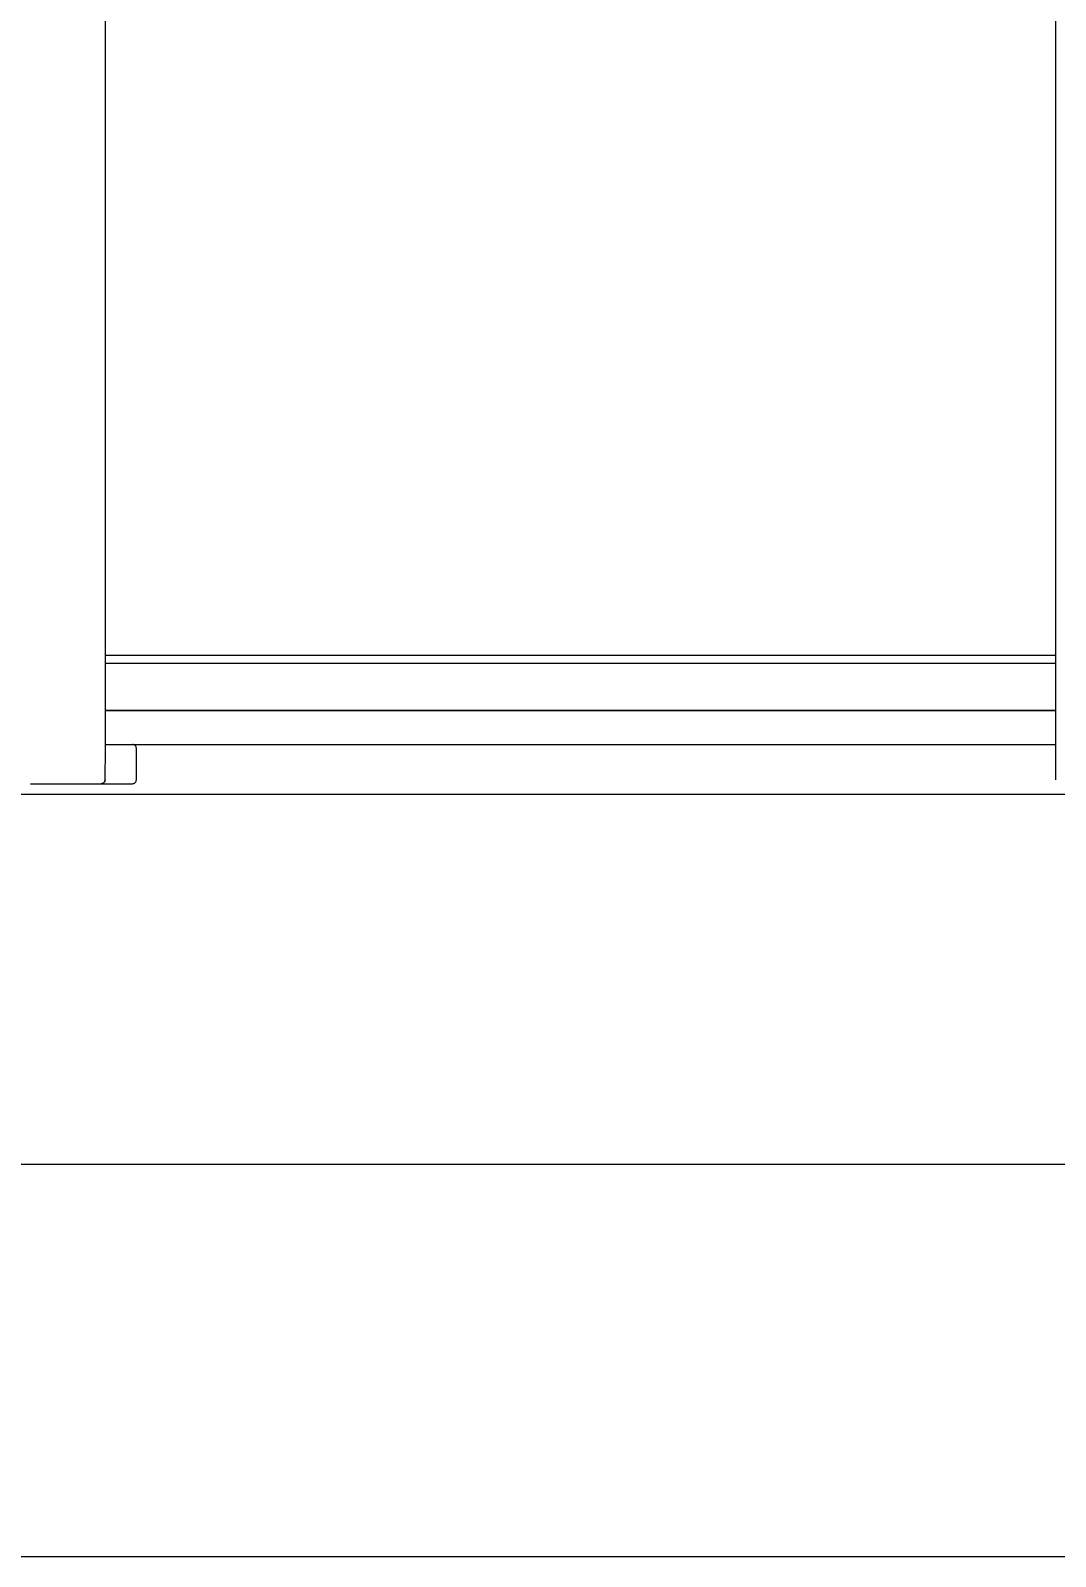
# Model space of a CAD drawing. Extents: x -5598 to 26293, y -3808 to 13850.
# Drawn here: x -1528.7 to -1489.5, y 2560 to 2618.4 of the extents above; entities that cross this region are included whole.
import ezdxf

# ---------------------------------------------------------------- set-up
doc = ezdxf.new("R2010")
doc.units = 0
doc.header["$LTSCALE"] = 100
doc.header["$MEASUREMENT"] = 0
for name, color, linetype, lineweight in [('AD', 5, 'Continuous', 9), ('AK', 7, 'Continuous', 15), ('Y-DUVAR GAZBETON', 161, 'Continuous', 20)]:
    doc.layers.add(name, color=color, linetype=linetype, lineweight=lineweight)
doc.layers.add('OLCU DIS', color=7, linetype='Continuous')
doc.styles.add('olcu', font='romans.shx', dxfattribs={"width": 0.5})
doc.dimstyles.new('1-200', dxfattribs={"dimtxt": 40, "dimasz": 2, "dimexe": 0, "dimexo": 0, "dimgap": 10, "dimtad": 1, "dimdec": 4, "dimrnd": 0.1, "dimzin": 9, "dimdsep": 46, "dimtxsty": 'olcu', "dimblk1": 'SOL', "dimblk2": 'SAG', "dimsah": 1, "dimcen": 0, "dimse1": 1, "dimse2": 1, "dimclre": 13, "dimadec": 0, "dimazin": 0, "dimtfac": 1, "dimtdec": 4, "dimtix": 1, "dimtmove": 2, "dimatfit": 2, "dimldrblk": 'SOL', "dimfxl": 0, "dimtolj": 1, "dimarcsym": 0})

# ---------------------------------------------------------------- blocks, each defined once
blk = doc.blocks.new('SOL')
at = {"color": 0}
for p, q in [((0, 30), (0, -6.962)), ((7.582, 0), (-6.967, 0))]:
    blk.add_line(p, q, dxfattribs=at)
blk.add_circle((0, 0), 3, dxfattribs=at)
blk = doc.blocks.new('SAG')
at = {"color": 0}
for p, q in [((0, -30), (0, 6.962)), ((7.582, 0), (-6.967, 0))]:
    blk.add_line(p, q, dxfattribs=at)
blk.add_circle((0, 0), 3, dxfattribs=at)
blk = doc.blocks.new('*D332')
at = {"layer": 'OLCU DIS', "color": 0, "lineweight": -2, "transparency": 16777216}
blk.add_line((21268, -935), (-2968, -935), dxfattribs=at)
at = {"layer": 'OLCU DIS', "color": 0, "lineweight": -2, "transparency": 16777216, "xscale": 2, "yscale": 2, "zscale": 2, "rotation": 180}
blk.add_blockref('SAG', (-2970, -935), dxfattribs=at)
at = {"layer": 'OLCU DIS', "color": 0, "lineweight": -2, "transparency": 16777216, "xscale": 2, "yscale": 2, "zscale": 2}
blk.add_blockref('SOL', (21270, -935), dxfattribs=at)
at = {"layer": 'OLCU DIS', "color": 0, "transparency": 16777216, "insert": (9295.638, -905), "char_height": 40, "attachment_point": 5, "style": 'olcu'}
blk.add_mtext('\\A1;24240', dxfattribs=at)
blk = doc.blocks.new('OVEN TROLLEY')
at = {"layer": 'AD'}
for p, q in [((46.898, -17.923), (46.898, -54.256)), ((47.198, -17.923), (47.198, -54.256)), ((48.994, -54.256), (48.994, -17.923)), ((49.002, -17.923), (49.002, -54.256)), ((50.298, -54.256), (50.298, -17.923)), ((51.648, -53.07), (50.448, -53.07)), ((51.799, -57.118), (51.799, -53.22)), ((50.448, -54.256), (1.752, -54.256)), ((51.648, -54.266), (50.448, -54.256)), ((51.804, -54.193), (51.799, -54.193)), ((51.804, -56.894), (51.804, -54.193)), ((51.804, -56.894), (51.799, -56.894))]:
    blk.add_line(p, q, dxfattribs=at)
for points, start_tangent, end_tangent in [([(50.448, -53.07), (50.391, -53.081), (50.342, -53.114), (50.31, -53.162), (50.298, -53.22)], (-0.187283, 0), (0, -0.187283)), ([(51.799, -53.22), (51.787, -53.162), (51.755, -53.114), (51.706, -53.081), (51.648, -53.07)], (0, 0.187283), (-0.187283, 0)), ([(50.448, -54.256), (50.447, -54.256)], (-0.001073, 0.000009), (-0.001073, 0)), ([(51.664, -54.267), (51.648, -54.266)], (-0.012125, 0.001341), (-0.012179, 0.000106)), ([(51.648, -54.266), (51.68, -54.27), (51.71, -54.28), (51.736, -54.295), (51.756, -54.313), (51.773, -54.333), (51.784, -54.354), (51.792, -54.375), (51.797, -54.397), (51.799, -54.418)], (0.188758, -0.001647), (0, -0.188765)), ([(51.798, -54.408), (51.798, -54.4), (51.795, -54.383), (51.789, -54.366), (51.782, -54.349), (51.771, -54.331), (51.758, -54.315), (51.742, -54.3), (51.722, -54.286), (51.7, -54.276), (51.675, -54.269), (51.664, -54.267)], (-0.01079, 0.168776), (-0.168253, 0.018609)), ([(51.799, -54.418), (51.798, -54.408)], (0, 0.007664), (-0.000489, 0.007654))]:
    blk.add_spline(points, degree=3, dxfattribs=dict(at, start_tangent=start_tangent, end_tangent=end_tangent))
at = {"layer": 'AK'}
for p, q in [((52.199, -74.598), (52.199, -6.273)), ((0.549, -17.923), (51.65, -17.923))]:
    blk.add_line(p, q, dxfattribs=at)
at = {"layer": 'AK', "start_tangent": (0.002445, 0), "end_tangent": (0.002446, 0.00005)}
blk.add_spline([(51.65, -17.923), (51.653, -17.923)], degree=3, dxfattribs=at)

msp = doc.modelspace()

# ---------------------------------------------------------------- linework, layer by layer
at = {"layer": 'Y-DUVAR GAZBETON'}
for p, q in [((-1720, 2575), (-1460, 2575)), ((-1720, 2560), (-1460, 2560))]:
    msp.add_line(p, q, dxfattribs=at)

# ---------------------------------------------------------------- block references
at = {"layer": 'AK', "rotation": 270}
msp.add_blockref('OVEN TROLLEY', (-1471.61696, 2641.35269), dxfattribs=at)

# ---------------------------------------------------------------- dimensions: what is measured, and where the dimension line sits
at = {"layer": 'OLCU DIS', "color": 7}
dim = msp.add_linear_dim(base=(-2970, -935), p1=(21270, -635), p2=(-2970, 7535), dimstyle='1-200', dxfattribs=at)
dim.commit()
dim.dimension.update_dxf_attribs({"geometry": '*D332', "text_midpoint": (9295.63768, -905), "dimtype": 160})

doc.saveas('drawing.dxf')
